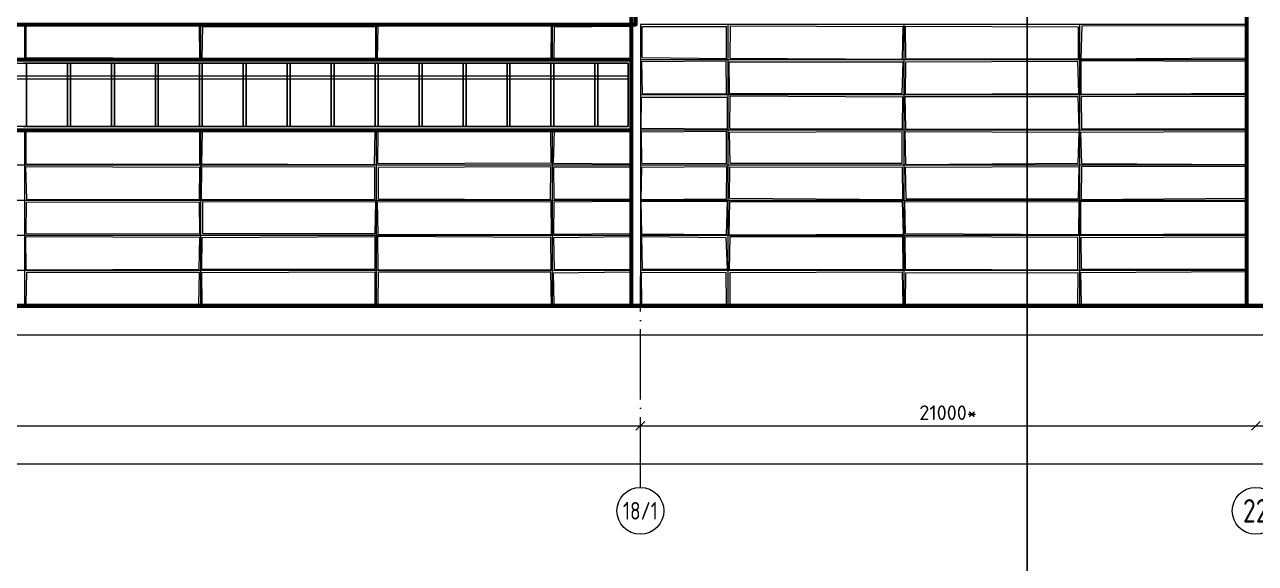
# Model space of a CAD drawing. Extents: x -50000 to 1632000, y -47600 to 308800.
# Drawn here: x 83987 to 125987, y -7795 to 10600 of the extents above; entities that cross this region are included whole.
import ezdxf
from ezdxf.enums import TextEntityAlignment as Align

# ---------------------------------------------------------------- set-up
doc = ezdxf.new("R2010")
doc.units = 0
doc.header["$MEASUREMENT"] = 0
doc.linetypes.add('ACAD_ISO04W100', pattern=[30, 24, -3, 0, -3])
doc.layers.get('Defpoints').update_dxf_attribs({"color": 6})
doc.layers.add('2', color=7, linetype='Continuous')
doc.styles.get("Standard").update_dxf_attribs({"font": 'isocpeur.ttf'})
doc.dimstyles.get("Standard").update_dxf_attribs({"dimscale": 200, "dimtxt": 2.5, "dimasz": 1.5, "dimexe": 1.5, "dimexo": 5, "dimgap": 1, "dimtad": 1, "dimtoh": 1, "dimdec": 0, "dimrnd": 10, "dimzin": 0, "dimtxsty": 'Standard', "dimblk": 'OBLIQUE', "dimcen": 1, "dimdle": 1.5, "dimclrd": 256, "dimclre": 256, "dimclrt": 256, "dimadec": 0, "dimazin": 0, "dimtfac": 1, "dimtdec": 0, "dimtix": 1, "dimtmove": 0, "dimatfit": 3, "dimldrblk": 'NONE', "dimfxl": 1, "dimtolj": 1, "dimtzin": 0, "dimlwd": 18, "dimlwe": 18, "dimarcsym": 1})

# ---------------------------------------------------------------- blocks, each defined once
blk = doc.blocks.new('_Oblique')
at = {"color": 0, "linetype": 'ByBlock', "lineweight": -2}
blk.add_line((-0.5, -0.5), (0.5, 0.5), dxfattribs=at)
blk = doc.blocks.new('*D22')
at = {"layer": '2', "linetype": 'Continuous', "lineweight": 18, "transparency": 16777216}
blk.add_line((-300, -3100), (105300, -3100), dxfattribs=at)
at = {"layer": 'Defpoints', "color": 0, "linetype": 'Continuous', "transparency": 16777216}
for p in [(0, 0), (105000, 0), (105000, -3100)]:
    blk.add_point(p, dxfattribs=at)
at = {"layer": '2', "linetype": 'Continuous', "lineweight": 18, "transparency": 16777216, "xscale": 300, "yscale": 300, "zscale": 300, "rotation": 180}
blk.add_blockref('_Oblique', (0, -3100), dxfattribs=at)
at = {"layer": '2', "linetype": 'Continuous', "lineweight": 18, "transparency": 16777216, "xscale": 300, "yscale": 300, "zscale": 300}
blk.add_blockref('_Oblique', (105000, -3100), dxfattribs=at)
at = {"layer": '2', "linetype": 'Continuous', "lineweight": 18, "transparency": 16777216, "insert": (52500, -2650), "char_height": 500, "attachment_point": 5}
blk.add_mtext('\\A1;105000*', dxfattribs=at)
blk = doc.blocks.new('_None')
blk = doc.blocks.new('*D23')
at = {"layer": '2', "linetype": 'Continuous', "lineweight": 18, "transparency": 16777216}
blk.add_line((104700, -3100), (126300, -3100), dxfattribs=at)
at = {"layer": 'Defpoints', "color": 0, "linetype": 'Continuous', "transparency": 16777216}
for p in [(105000, 0), (126000, 0), (126000, -3100)]:
    blk.add_point(p, dxfattribs=at)
at = {"layer": '2', "linetype": 'Continuous', "lineweight": 18, "transparency": 16777216, "xscale": 300, "yscale": 300, "zscale": 300, "rotation": 180}
blk.add_blockref('_Oblique', (105000, -3100), dxfattribs=at)
at = {"layer": '2', "linetype": 'Continuous', "lineweight": 18, "transparency": 16777216, "xscale": 300, "yscale": 300, "zscale": 300}
blk.add_blockref('_Oblique', (126000, -3100), dxfattribs=at)
at = {"layer": '2', "linetype": 'Continuous', "lineweight": 18, "transparency": 16777216, "insert": (115500, -2650), "char_height": 500, "attachment_point": 5}
blk.add_mtext('\\A1;21000*', dxfattribs=at)
blk = doc.blocks.new('*D24')
at = {"layer": '2', "linetype": 'Continuous', "lineweight": 18, "transparency": 16777216}
blk.add_line((125700, -3100), (141300, -3100), dxfattribs=at)
at = {"layer": 'Defpoints', "color": 0, "linetype": 'Continuous', "transparency": 16777216}
for p in [(126000, 0), (141000, 0), (141000, -3100)]:
    blk.add_point(p, dxfattribs=at)
at = {"layer": '2', "linetype": 'Continuous', "lineweight": 18, "transparency": 16777216, "xscale": 300, "yscale": 300, "zscale": 300, "rotation": 180}
blk.add_blockref('_Oblique', (126000, -3100), dxfattribs=at)
at = {"layer": '2', "linetype": 'Continuous', "lineweight": 18, "transparency": 16777216, "xscale": 300, "yscale": 300, "zscale": 300}
blk.add_blockref('_Oblique', (141000, -3100), dxfattribs=at)
at = {"layer": '2', "linetype": 'Continuous', "lineweight": 18, "transparency": 16777216, "insert": (133500, -2650), "char_height": 500, "attachment_point": 5}
blk.add_mtext('\\A1;15000*', dxfattribs=at)
blk = doc.blocks.new('*D31')
at = {"layer": '2', "linetype": 'Continuous', "lineweight": 18, "transparency": 16777216}
blk.add_line((-300, -4400), (402300, -4400), dxfattribs=at)
at = {"layer": 'Defpoints', "color": 0, "linetype": 'Continuous', "transparency": 16777216}
for p in [(0, 0), (402000, 0), (402000, -4400)]:
    blk.add_point(p, dxfattribs=at)
at = {"layer": '2', "linetype": 'Continuous', "lineweight": 18, "transparency": 16777216, "xscale": 300, "yscale": 300, "zscale": 300, "rotation": 180}
blk.add_blockref('_Oblique', (0, -4400), dxfattribs=at)
at = {"layer": '2', "linetype": 'Continuous', "lineweight": 18, "transparency": 16777216, "xscale": 300, "yscale": 300, "zscale": 300}
blk.add_blockref('_Oblique', (402000, -4400), dxfattribs=at)
at = {"layer": '2', "linetype": 'Continuous', "lineweight": 18, "transparency": 16777216, "insert": (201000, -3950), "char_height": 500, "attachment_point": 5}
blk.add_mtext('\\A1;402000', dxfattribs=at)

msp = doc.modelspace()

# ---------------------------------------------------------------- linework, layer by layer
at = {"layer": '2', "color": 8, "linetype": 'Continuous', "lineweight": 13}
for p, q in [((104700, 10600), (0, 10600)), ((84000, 9400), (84000, 10600)), ((90000, 9400), (90000, 10600)), ((96000, 9400), (96000, 10600)), ((102000, 9400), (102000, 10600)), ((105000, 10600), (105000, 1000)), ((125700, 10600), (105000, 10600)), ((108000, 1000), (108000, 10600)), ((114000, 1000), (114000, 10600)), ((120000, 1000), (120000, 10600)), ((104700, 9400), (0, 9400)), ((125700, 9400), (105000, 9400)), ((125700, 8200), (105000, 8200)), ((104700, 7000), (0, 7000)), ((84000, 1000), (84000, 7000)), ((90000, 1000), (90000, 7000)), ((96000, 1000), (96000, 7000)), ((102000, 1000), (102000, 7000)), ((125700, 7000), (105000, 7000)), ((104700, 5800), (0, 5800)), ((125700, 5800), (105000, 5800)), ((104700, 4600), (0, 4600)), ((125700, 4600), (105000, 4600)), ((104700, 3400), (0, 3400)), ((125700, 3400), (105000, 3400)), ((104700, 2200), (0, 2200)), ((125700, 2200), (105000, 2200)), ((0, 1000), (104700, 1000)), ((105000, 1000), (125700, 1000))]:
    msp.add_line(p, q, dxfattribs=at)
at = {"layer": '2', "color": 8, "linetype": 'Continuous', "lineweight": 9}
for p, q in [((84037.4, 9472.9), (84042.8, 10552.5)), ((84042.8, 10552.5), (89958, 10555.2)), ((89962.5, 9458.1), (89958, 10555.2)), ((90045.1, 9430.7), (90068.3, 10536.8)), ((90068.3, 10536.8), (95969.5, 10528)), ((95972, 9465), (95969.5, 10528)), ((96029.7, 9428), (96054.9, 10545.7)), ((96054.9, 10545.7), (101972.3, 10553.7)), ((101960.2, 9447.2), (101972.3, 10553.7)), ((102000, 10600), (102071.3, 10525.7)), ((102059.5, 9462.2), (102071.3, 10525.7)), ((102071.3, 10525.7), (104626.8, 10544.1)), ((105061.3, 10532.3), (107937.1, 10536.4)), ((105062.6, 9471.2), (105061.3, 10532.3)), ((107936.2, 9445.8), (107937.1, 10536.4)), ((108065.5, 9458.8), (108074.4, 10562.1)), ((108074.4, 10562.1), (113973, 10535.9)), ((113950.6, 9425.1), (113973, 10535.9)), ((114042.7, 10542.2), (119950.2, 10525.3)), ((114062.7, 9444.7), (114042.7, 10542.2)), ((119953.6, 9429.2), (119950.2, 10525.3)), ((120046.3, 9428.3), (120070.7, 10561.8)), ((120070.7, 10561.8), (125691.6, 10573.8)), ((84037.4, 9472.9), (89962.5, 9458.1)), ((90045.1, 9430.7), (95972, 9465)), ((96029.7, 9428), (101960.2, 9447.2)), ((102059.5, 9462.2), (104650.3, 9459.6)), ((105054.9, 9343.4), (107926.6, 9360.4)), ((105070.9, 8244.6), (105054.9, 9343.4)), ((105062.6, 9471.2), (107936.2, 9445.8)), ((107944.6, 8231.1), (107926.6, 9360.4)), ((108025.4, 9332.5), (113970.1, 9327.8)), ((108038.5, 8252.4), (108025.4, 9332.5)), ((108065.5, 9458.8), (113950.6, 9425.1)), ((113930.6, 8257.9), (113970.1, 9327.8)), ((114043, 8227.9), (114055.7, 9326.6)), ((114055.7, 9326.6), (119926.1, 9352.2)), ((114062.7, 9444.7), (119953.6, 9429.2)), ((119963.5, 8250), (119926.1, 9352.2)), ((120037, 9373.8), (125676.1, 9348.7)), ((120038.4, 8229.9), (120037, 9373.8)), ((120046.3, 9428.3), (125668.3, 9461.9)), ((105027.6, 7065.5), (105034.8, 8127.4)), ((105034.8, 8127.4), (107973.9, 8126.1)), ((105070.9, 8244.6), (107944.6, 8231.1)), ((107972.6, 7039.7), (107973.9, 8126.1)), ((108038.5, 8252.4), (113930.6, 8257.9)), ((108047.5, 7056.7), (108059.2, 8164.9)), ((108059.2, 8164.9), (113952.3, 8137.9)), ((113949.1, 7045.7), (113952.3, 8137.9)), ((114036.9, 8144.3), (119938.9, 8141.5)), ((114058.4, 7041), (114036.9, 8144.3)), ((114043, 8227.9), (119963.5, 8250)), ((119971.3, 7034.4), (119938.9, 8141.5)), ((120038.4, 8229.9), (125682.8, 8256.4)), ((120058.1, 8146), (125675.4, 8158.8)), ((120070.2, 7039.2), (120058.1, 8146)), ((84045.6, 5834.5), (84046, 6954.5)), ((84046, 6954.5), (89962.6, 6971)), ((89966.2, 5840.6), (89962.6, 6971)), ((90038.7, 5847.3), (90063, 6945.8)), ((90063, 6945.8), (95955.3, 6945.4)), ((95926.2, 5828.2), (95955.3, 6945.4)), ((96037, 5852.7), (96054, 6968.3)), ((96054, 6968.3), (101948.2, 6946.1)), ((101954, 5875), (101948.2, 6946.1)), ((102032.4, 5873.2), (102067.9, 6968.6)), ((102067.9, 6968.6), (104670.3, 6968.8)), ((105027.6, 7065.5), (107972.6, 7039.7)), ((105036.1, 6943.9), (107936.5, 6962.7)), ((105049.7, 5867.8), (105036.1, 6943.9)), ((107938.4, 5860.8), (107936.5, 6962.7)), ((108043.8, 6927.6), (113932.7, 6954.9)), ((108064.1, 5869.9), (108043.8, 6927.6)), ((108047.5, 7056.7), (113949.1, 7045.7)), ((113930, 5867.1), (113932.7, 6954.9)), ((114034.8, 6944.9), (119973.3, 6932.1)), ((114059.6, 5828.7), (114034.8, 6944.9)), ((114058.4, 7041), (119971.3, 7034.4)), ((119936.9, 5872.1), (119973.3, 6932.1)), ((120036.3, 6928.4), (125669.9, 6951.6)), ((120065, 5862.4), (120036.3, 6928.4)), ((120070.2, 7039.2), (125678.5, 7058.4)), ((84033.2, 5757.4), (89971.1, 5727.9)), ((84061.7, 4625.7), (84033.2, 5757.4)), ((84045.6, 5834.5), (89966.2, 5840.6)), ((89951.3, 4637.7), (89971.1, 5727.9)), ((90025.6, 4643.5), (90035.5, 5751.2)), ((90035.5, 5751.2), (95934.7, 5748.7)), ((90038.7, 5847.3), (95926.2, 5828.2)), ((95943.3, 4628.5), (95934.7, 5748.7)), ((96037, 5852.7), (101954, 5875)), ((96067.2, 4650.7), (96067.5, 5732)), ((96067.5, 5732), (101948.3, 5757.5)), ((101934.3, 4629.1), (101948.3, 5757.5)), ((102032.4, 5873.2), (104646.2, 5847.6)), ((102046.8, 5743.9), (104635.1, 5747.1)), ((102056.9, 4646.8), (102046.8, 5743.9)), ((105027.4, 4631.8), (105052.9, 5737)), ((105049.7, 5867.8), (107938.4, 5860.8)), ((105052.9, 5737), (107955.6, 5759.1)), ((107941, 4654.1), (107955.6, 5759.1)), ((108047, 4671.6), (108054.7, 5744.6)), ((108054.7, 5744.6), (113940.7, 5736.5)), ((108064.1, 5869.9), (113930, 5867.1)), ((113951, 4628), (113940.7, 5736.5)), ((114043, 5736.4), (119970.3, 5760.9)), ((114069.6, 4652.6), (114043, 5736.4)), ((114059.6, 5828.7), (119936.9, 5872.1)), ((119954.8, 4653.7), (119970.3, 5760.9)), ((120056.7, 4630.3), (120069.3, 5752.6)), ((120065, 5862.4), (125685.3, 5828.6)), ((120069.3, 5752.6), (125672, 5767.5)), ((84061.7, 4625.7), (89951.3, 4637.7)), ((90025.6, 4643.5), (95943.3, 4628.5)), ((96067.2, 4650.7), (101934.3, 4629.1)), ((102056.9, 4646.8), (104672.6, 4636.4)), ((105027.4, 4631.8), (107941, 4654.1)), ((108047, 4671.6), (113951, 4628)), ((114069.6, 4652.6), (119954.8, 4653.7)), ((120056.7, 4630.3), (125678.4, 4670.2)), ((84040.8, 3472.4), (84046.6, 4535.1)), ((84046.6, 4535.1), (89951.7, 4553.8)), ((89961.4, 3461), (89951.7, 4553.8)), ((90066.5, 3468.3), (90068.3, 4563.3)), ((90068.3, 4563.3), (95972.2, 4545.8)), ((95950.1, 3465.1), (95972.2, 4545.8)), ((96031.3, 4553.8), (101956.4, 4558.1)), ((96053, 3443.8), (96031.3, 4553.8)), ((101970.4, 3431.7), (101956.4, 4558.1)), ((102042.1, 3440.3), (102054.5, 4549.6)), ((102054.5, 4549.6), (104655.7, 4573.3)), ((105026.7, 4567.3), (107969.7, 4572.7)), ((105046.9, 3456.4), (105026.7, 4567.3)), ((107942.6, 3430.7), (107969.7, 4572.7)), ((108031.6, 3425.6), (108050.7, 4561.6)), ((108050.7, 4561.6), (113948, 4557.4)), ((113974, 3448.5), (113948, 4557.4)), ((114027.7, 4548.4), (119970.6, 4562)), ((114042.5, 3471.9), (114027.7, 4548.4)), ((119963.2, 3431.9), (119970.6, 4562)), ((120030.3, 4569), (125674.7, 4565.4)), ((120034.4, 3428.4), (120030.3, 4569)), ((84032, 3365.1), (89970.9, 3344.5)), ((84043.7, 2227.6), (84032, 3365.1)), ((84040.8, 3472.4), (89961.4, 3461)), ((90042.8, 3328.4), (95944.6, 3362.4)), ((90066.5, 3468.3), (95950.1, 3465.1)), ((95945.4, 2261.4), (95944.6, 3362.4)), ((96035.8, 3371.8), (101940.9, 3343.3)), ((96052.1, 2236.7), (96035.8, 3371.8)), ((96053, 3443.8), (101970.4, 3431.7)), ((102042.1, 3440.3), (104643.4, 3467.1)), ((102044.3, 3326.3), (104626.2, 3370.3)), ((105046.9, 3456.4), (107942.6, 3430.7)), ((105048.5, 3362), (107931, 3331.9)), ((105072.3, 2245.7), (105048.5, 3362)), ((108031.6, 3425.6), (113974, 3448.5)), ((108036.5, 2238.1), (108063, 3365.4)), ((108063, 3365.4), (113951, 3360)), ((114033.5, 3368.1), (119931.8, 3343.2)), ((114050.1, 2250.4), (114033.5, 3368.1)), ((114042.5, 3471.9), (119963.2, 3431.9)), ((120034.4, 3428.4), (125665.2, 3460.4)), ((89942.7, 2249), (89970.9, 3344.5)), ((90032.9, 2255.6), (90042.8, 3328.4)), ((101956.2, 2228.1), (101940.9, 3343.3)), ((102072.9, 2255.7), (102044.3, 3326.3)), ((107971.8, 2265.9), (107931, 3331.9)), ((113971.7, 2247.9), (113951, 3360)), ((119925.7, 2225.7), (119931.8, 3343.2)), ((120044.4, 3330.9), (125679.8, 3353.5)), ((120055.8, 2252), (120044.4, 3330.9)), ((84034.9, 1064.6), (84064.7, 2142.6)), ((84043.7, 2227.6), (89942.7, 2249)), ((84064.7, 2142.6), (89959.8, 2148.2)), ((89932.6, 1030.7), (89959.8, 2148.2)), ((90031.8, 2141), (95954.5, 2154.7)), ((90048.8, 1030.8), (90031.8, 2141)), ((90032.9, 2255.6), (95945.4, 2261.4)), ((95945.8, 1038), (95954.5, 2154.7)), ((96048.2, 1057.5), (96067.1, 2162.3)), ((96052.1, 2236.7), (101956.2, 2228.1)), ((96067.1, 2162.3), (101939.7, 2160.7)), ((101966.7, 1035.6), (101939.7, 2160.7)), ((102039.8, 2129), (104639.7, 2160.7)), ((102056.7, 1069.4), (102039.8, 2129)), ((102072.9, 2255.7), (104639.7, 2237.6)), ((105037.4, 2135.4), (107932.8, 2142.9)), ((105045.2, 1029.2), (105037.4, 2135.4)), ((105072.3, 2245.7), (107971.8, 2265.9)), ((107942.6, 1070.7), (107932.8, 2142.9)), ((108036.5, 2238.1), (113971.7, 2247.9)), ((108064.7, 1050.3), (108065.7, 2138.8)), ((108065.7, 2138.8), (113944.5, 2154.3)), ((113973.3, 1030.9), (113944.5, 2154.3)), ((114049.7, 1038.5), (114055, 2127.4)), ((114050.1, 2250.4), (119925.7, 2225.7)), ((114055, 2127.4), (119944.7, 2134.4)), ((119930.2, 1039.3), (119944.7, 2134.4)), ((120026, 2136.3), (125671.9, 2171.6)), ((120048.9, 1056.1), (120026, 2136.3)), ((120055.8, 2252), (125663.4, 2261.3)), ((84034.9, 1064.6), (89932.6, 1030.7)), ((90048.8, 1030.8), (95945.8, 1038)), ((96048.2, 1057.5), (101966.7, 1035.6)), ((102056.7, 1069.4), (104665.3, 1056)), ((105045.2, 1029.2), (107942.6, 1070.7)), ((108064.7, 1050.3), (113973.3, 1030.9)), ((114049.7, 1038.5), (119930.2, 1039.3)), ((120048.9, 1056.1), (125665, 1059.6))]:
    msp.add_line(p, q, dxfattribs=at)
at = {"layer": '2', "linetype": 'Continuous', "lineweight": 20}
for p, q in [((6120, 9280), (104580, 9280)), ((84050, 9280), (83950, 9280)), ((84050, 7120), (84050, 9280)), ((85450, 9280), (84050, 9280)), ((84050, 9280), (84050, 7120)), ((84050, 7120), (84050, 9280)), ((85550, 9280), (85450, 9280)), ((85450, 9280), (85450, 7120)), ((85450, 7120), (85450, 9280)), ((85450, 9280), (85450, 7120)), ((85550, 7120), (85550, 9280)), ((86950, 9280), (85550, 9280)), ((85550, 9280), (85550, 7120)), ((85550, 7120), (85550, 9280)), ((87050, 9280), (86950, 9280)), ((86950, 9280), (86950, 7120)), ((86950, 7120), (86950, 9280)), ((86950, 9280), (86950, 7120)), ((87050, 7120), (87050, 9280)), ((88450, 9280), (87050, 9280)), ((87050, 9280), (87050, 7120)), ((87050, 7120), (87050, 9280)), ((88550, 9280), (88450, 9280)), ((88450, 9280), (88450, 7120)), ((88450, 7120), (88450, 9280)), ((88450, 9280), (88450, 7120)), ((88550, 7120), (88550, 9280)), ((89950, 9280), (88550, 9280)), ((88550, 9280), (88550, 7120)), ((88550, 7120), (88550, 9280)), ((90050, 9280), (89950, 9280)), ((89950, 9280), (89950, 7120)), ((89950, 7120), (89950, 9280)), ((89950, 9280), (89950, 7120)), ((90050, 7120), (90050, 9280)), ((90050, 9280), (90050, 7120)), ((91450, 9280), (90050, 9280)), ((90050, 7120), (90050, 9280)), ((91550, 9280), (91450, 9280)), ((91450, 9280), (91450, 7120)), ((91450, 7120), (91450, 9280)), ((91450, 9280), (91450, 7120)), ((91550, 7120), (91550, 9280)), ((91550, 9280), (91550, 7120)), ((92950, 9280), (91550, 9280)), ((91550, 7120), (91550, 9280)), ((93050, 9280), (92950, 9280)), ((92950, 9280), (92950, 7120)), ((92950, 7120), (92950, 9280)), ((92950, 9280), (92950, 7120)), ((93050, 7120), (93050, 9280)), ((93050, 9280), (93050, 7120)), ((94450, 9280), (93050, 9280)), ((93050, 7120), (93050, 9280)), ((94550, 9280), (94450, 9280)), ((94450, 9280), (94450, 7120)), ((94450, 7120), (94450, 9280)), ((94450, 9280), (94450, 7120)), ((94550, 7120), (94550, 9280)), ((94550, 9280), (94550, 7120)), ((95950, 9280), (94550, 9280)), ((94550, 7120), (94550, 9280)), ((96050, 9280), (95950, 9280)), ((95950, 9280), (95950, 7120)), ((95950, 7120), (95950, 9280)), ((95950, 9280), (95950, 7120)), ((96050, 7120), (96050, 9280)), ((97450, 9280), (96050, 9280)), ((96050, 9280), (96050, 7120)), ((96050, 7120), (96050, 9280)), ((97550, 9280), (97450, 9280)), ((97450, 9280), (97450, 7120)), ((97450, 7120), (97450, 9280)), ((97450, 9280), (97450, 7120)), ((97550, 7120), (97550, 9280)), ((98950, 9280), (97550, 9280)), ((97550, 9280), (97550, 7120)), ((97550, 7120), (97550, 9280)), ((99050, 9280), (98950, 9280)), ((98950, 9280), (98950, 7120)), ((98950, 7120), (98950, 9280)), ((98950, 9280), (98950, 7120)), ((99050, 7120), (99050, 9280)), ((100450, 9280), (99050, 9280)), ((99050, 9280), (99050, 7120)), ((99050, 7120), (99050, 9280)), ((100550, 9280), (100450, 9280)), ((100450, 9280), (100450, 7120)), ((100450, 7120), (100450, 9280)), ((100450, 9280), (100450, 7120)), ((100550, 7120), (100550, 9280)), ((101950, 9280), (100550, 9280)), ((100550, 9280), (100550, 7120)), ((100550, 7120), (100550, 9280)), ((102050, 9280), (101950, 9280)), ((101950, 9280), (101950, 7120)), ((101950, 7120), (101950, 9280)), ((101950, 9280), (101950, 7120)), ((102050, 7120), (102050, 9280)), ((103450, 9280), (102050, 9280)), ((102050, 9280), (102050, 7120)), ((102050, 7120), (102050, 9280)), ((103550, 9280), (103450, 9280)), ((103450, 9280), (103450, 7120)), ((103450, 7120), (103450, 9280)), ((103450, 9280), (103450, 7120)), ((103550, 7120), (103550, 9280)), ((104580, 9280), (103550, 9280)), ((103550, 9280), (103550, 7120)), ((103550, 7120), (103550, 9280)), ((104580, 7120), (104580, 9280)), ((104580, 9280), (104580, 7120)), ((6120, 8850), (104580, 8850)), ((6120, 8750), (104580, 8750)), ((104580, 7120), (6120, 7120)), ((83950, 7120), (84050, 7120)), ((84050, 7120), (85450, 7120)), ((85450, 7120), (85550, 7120)), ((85550, 7120), (86950, 7120)), ((86950, 7120), (87050, 7120)), ((87050, 7120), (88450, 7120)), ((88450, 7120), (88550, 7120)), ((88550, 7120), (89950, 7120)), ((89950, 7120), (90050, 7120)), ((90050, 7120), (91450, 7120)), ((91450, 7120), (91550, 7120)), ((91550, 7120), (92950, 7120)), ((92950, 7120), (93050, 7120)), ((93050, 7120), (94450, 7120)), ((94450, 7120), (94550, 7120)), ((94550, 7120), (95950, 7120)), ((95950, 7120), (96050, 7120)), ((96050, 7120), (97450, 7120)), ((97450, 7120), (97550, 7120)), ((97550, 7120), (98950, 7120)), ((98950, 7120), (99050, 7120)), ((99050, 7120), (100450, 7120)), ((100450, 7120), (100550, 7120)), ((100550, 7120), (101950, 7120)), ((101950, 7120), (102050, 7120)), ((102050, 7120), (103450, 7120)), ((103450, 7120), (103550, 7120)), ((103550, 7120), (104580, 7120))]:
    msp.add_line(p, q, dxfattribs=at)
at = {"layer": '2', "color": 78, "linetype": 'ACAD_ISO04W100', "lineweight": 18, "ltscale": 100}
msp.add_line((105000, -5200), (105000, 2000), dxfattribs=at)
at = {"layer": '2', "linetype": 'Continuous', "lineweight": 100}
msp.add_line((-8300, 1000), (414415.6, 1000), dxfattribs=at)
at = {"layer": '2'}
msp.add_line((402000, 1000), (0, 1000), dxfattribs=at)
at = {"layer": '2', "linetype": 'Continuous'}
for p, q in [((105000, 1000), (104700, 1000)), ((125700, 1000), (126000, 1000))]:
    msp.add_line(p, q, dxfattribs=at)
at = {"layer": '2', "lineweight": 70}
for points in [[(125700, 1000), (125700, 53800), (146700, 53800)], [(104700, 1000), (104700, 10600), (104850, 10600), (104850, 13000), (104700, 13000), (104700, 16600), (125700, 16600)]]:
    msp.add_lwpolyline(points, dxfattribs=at)
at = {"layer": '2', "linetype": 'Continuous', "lineweight": 70}
msp.add_lwpolyline([(104700, 13000), (6000, 13000), (6000, 10600), (104700, 10600)], close=True, dxfattribs=at)
msp.add_lwpolyline([(104700, 9400), (6000, 9400), (6000, 7000), (104700, 7000)], dxfattribs=at)
at = {"layer": '2', "linetype": 'Continuous', "lineweight": 18}
for centre in [(105000, -6000), (126000, -6000)]:
    msp.add_circle(centre, 800, dxfattribs=at)
at = {"layer": 'Defpoints'}
msp.add_line((1632000, 0), (-50000, 0), dxfattribs=at)
for points in [[(-50000, -47600), (118200, -47600), (118200, 71200), (-50000, 71200)], [(118200, -47600), (286400, -47600), (286400, 71200), (118200, 71200)]]:
    msp.add_lwpolyline(points, close=True, dxfattribs=at)

# ---------------------------------------------------------------- texts
at = {"layer": '2', "width": 0.8}
for s, height, p in [('18/1', 600, (105000, -6000)), ('22', 800, (126000, -6000))]:
    msp.add_text(s, height=height, dxfattribs=at).set_placement(p, align=Align.MIDDLE_CENTER)

# ---------------------------------------------------------------- dimensions: what is measured, and where the dimension line sits
at = {"layer": '2', "linetype": 'Continuous', "lineweight": 18}
for base, p1, p2, picture, middle in [((105000, -3100), (0, 0), (105000, 0), '*D22', (52500, -2650)), ((126000, -3100), (105000, 0), (126000, 0), '*D23', (115500, -2650)), ((141000, -3100), (126000, 0), (141000, 0), '*D24', (133500, -2650))]:
    dim = msp.add_linear_dim(base=base, p1=p1, p2=p2, text='<>*', dimstyle='Standard', override={"dimse1": 1, "dimse2": 1}, dxfattribs=at)
    dim.commit()
    dim.dimension.update_dxf_attribs({"geometry": picture, "text_midpoint": middle})
dim = msp.add_linear_dim(base=(402000, -4400), p1=(0, 0), p2=(402000, 0), dimstyle='Standard', override={"dimse1": 1, "dimse2": 1, "dimsd1": 0, "dimsd2": 0}, dxfattribs=at)
dim.commit()
dim.dimension.update_dxf_attribs({"geometry": '*D31', "text_midpoint": (201000, -3950)})

doc.saveas('drawing.dxf')
